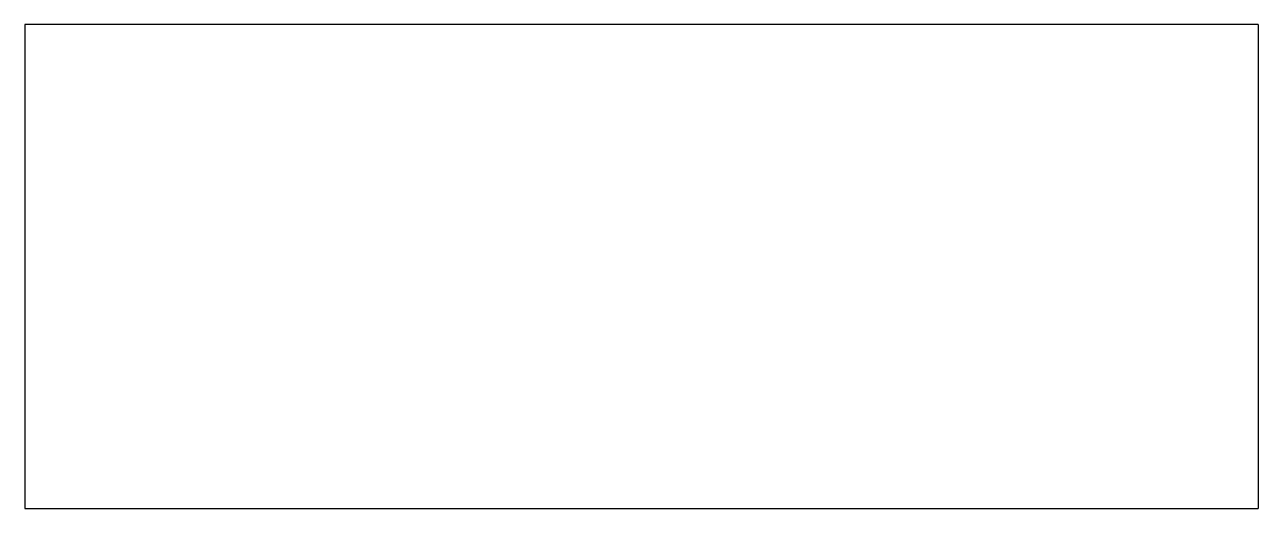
# Model space of a CAD drawing. Header units: millimetres. Extents: x -100.3 to -6.3, y -18 to 18.9.
import ezdxf

# ---------------------------------------------------------------- set-up
doc = ezdxf.new("R2010")
doc.units = ezdxf.units.MM

msp = doc.modelspace()

# ---------------------------------------------------------------- linework, layer by layer
at = {"color": 7, "linetype": 'Continuous', "lineweight": 25}
for p, q in [((-6.32, 18.87), (-100.32, 18.87)), ((-100.32, 18.87), (-100.32, -18)), ((-6.32, 18.87), (-6.32, -18)), ((-100.32, -18), (-6.32, -18))]:
    msp.add_line(p, q, dxfattribs=at)

doc.saveas('drawing.dxf')
